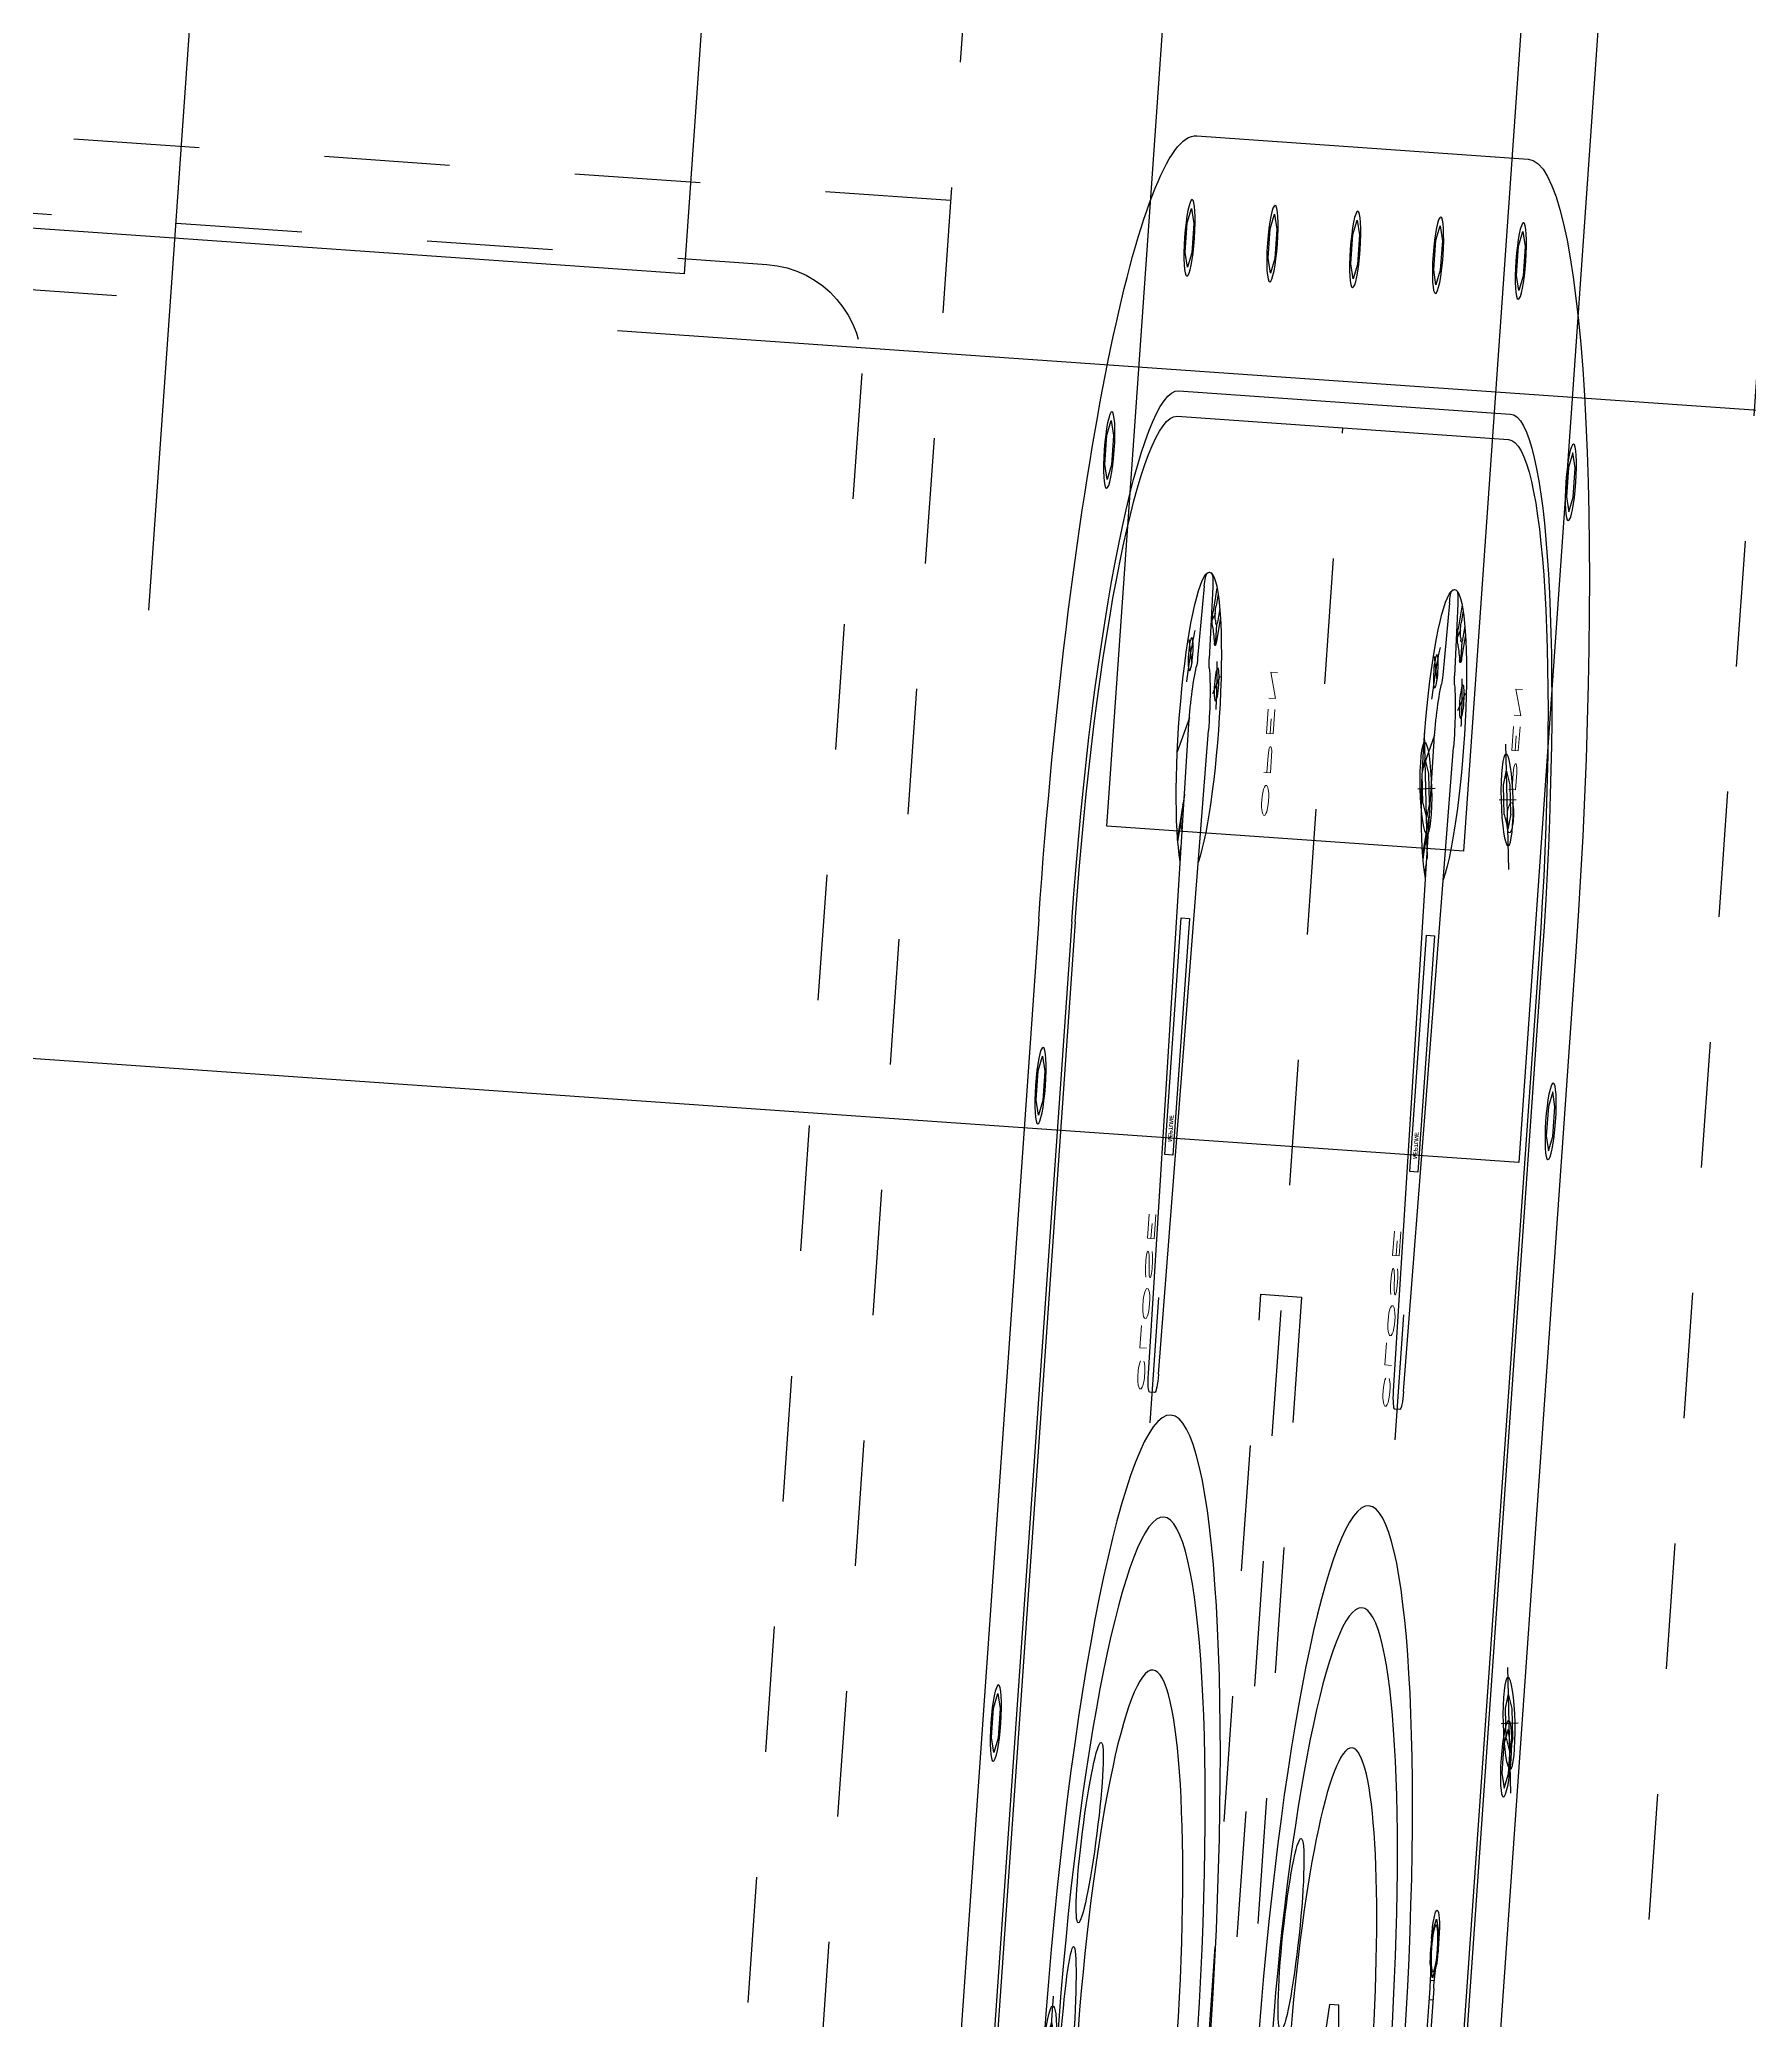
# Model space of a CAD drawing. Header units: millimetres. Extents: x -4 to 3776, y -4 to 4079.
# Drawn here: x 452.123 to 453.485, y 292.231 to 293.808 of the extents above; entities that cross this region are included whole.
import ezdxf
from ezdxf import colors
from ezdxf.entities.mleader import LeaderData, LeaderLine
from ezdxf.math import Vec2, Vec3

# ---------------------------------------------------------------- set-up
doc = ezdxf.new("R2010")
doc.units = ezdxf.units.MM
for name, pattern in [('CEN1', [2, 1, -0.4, 0.2, -0.4]), ('CENTER', [2, 1.25, -0.25, 0.25, -0.25]), ('HIDDEN2', [0.1875, 0.125, -0.0625]), ('PHANTOM', [2.5, 1.25, -0.25, 0.25, -0.25, 0.25, -0.25])]:
    doc.linetypes.add(name, pattern=pattern)
for name, color, linetype in [('03-input', 3, 'Continuous'), ('05-center', 6, 'CEN1'), ('BK_kedu', 255, 'Continuous')]:
    doc.layers.add(name, color=color, linetype=linetype)
doc.styles.add('ROMANC', font='ROMANC.shx', dxfattribs={"width": 0.8, "bigfont": 'HZDX.shx'})
doc.styles.get("Standard").update_dxf_attribs({"font": 'arial.ttf'})

# ---------------------------------------------------------------- blocks, each defined once
blk = doc.blocks.new('BOLT-1')
at = {"layer": '03-input', "color": 0, "linetype": 'CENTER'}
for p, q in [((-3878.09, -1562.93), (-3878.09, -1537.11)), ((-3891.78, -1550.86), (-3864.3, -1550.86))]:
    blk.add_line(p, q, dxfattribs=at)
at = {"layer": '03-input', "color": 0, "linetype": 'Continuous'}
for p, q in [((-3880.97, -1545.86), (-3883.86, -1550.86)), ((-3880.97, -1545.86), (-3875.2, -1545.86)), ((-3875.2, -1545.86), (-3872.31, -1550.86)), ((-3880.97, -1555.86), (-3883.86, -1550.86)), ((-3875.2, -1555.86), (-3872.31, -1550.86)), ((-3880.97, -1555.86), (-3875.2, -1555.86))]:
    blk.add_line(p, q, dxfattribs=at)
blk.add_circle((-3878.09, -1550.86), 9, dxfattribs=at)
blk = doc.blocks.new('door-aft')
at = {"layer": '03-input', "color": 0, "linetype": 'Continuous'}
for p, q in [((220, 810), (-220, 810)), ((220, 760), (-220, 760)), ((220, 755), (-220, 755)), ((16.67, 705.5), (0, 705.5)), ((18.18, 705.64), (18.18, 699.36)), ((20.87, 706.69), (20.87, 706.22)), ((26.5, 708), (24.5, 708)), ((16.67, 699.5), (0, 699.5)), ((20.87, 698.78), (20.87, 698.31)), ((26.5, 697), (24.5, 697)), ((320, 155), (320, 655)), ((325, 155), (325, 655)), ((375, 155), (375, 655)), ((281.36, 611.06), (276.64, 607.75)), ((283.06, 609.2), (280.68, 607.53)), ((132.78, 597.61), (259.12, 604.97)), ((279.87, 606.3), (275.8, 606.37)), ((285.92, 605.1), (283.55, 603.44)), ((282.11, 603.1), (280.78, 599.25)), ((287.1, 602.87), (282.37, 599.56)), ((287.24, 596.35), (273.11, 598.81)), ((129.19, 593.72), (129.19, 586.28)), ((132.78, 582.39), (259.12, 575.03)), ((287.24, 583.65), (273.11, 581.19)), ((234.08, 574.9), (236.17, 576.36)), ((246.25, 575.68), (237.83, 569.78)), ((240.13, 573.7), (243.35, 573.65)), ((246.28, 575.77), (246.25, 575.68)), ((261.31, 575.06), (254.52, 560.5)), ((0, 571.5), (12.12, 564.5)), ((236.94, 570.8), (239.32, 572.47)), ((276.63, 566.24), (272.05, 572.8)), ((12.12, 564.5), (12.12, 550.5)), ((12.12, 550.5), (0, 543.5)), ((281.36, 241.06), (276.64, 237.75)), ((283.06, 239.2), (280.68, 237.53)), ((132.78, 227.61), (259.12, 234.97)), ((279.87, 236.3), (275.8, 236.37)), ((282.11, 233.1), (280.78, 229.25)), ((287.1, 232.87), (282.37, 229.56)), ((285.92, 235.1), (283.55, 233.44)), ((287.24, 226.35), (273.11, 228.81)), ((129.19, 223.72), (129.19, 216.28)), ((287.24, 213.65), (273.11, 211.19)), ((132.78, 212.39), (259.12, 205.03)), ((234.08, 204.9), (236.17, 206.36)), ((246.25, 205.68), (237.83, 199.78)), ((246.28, 205.77), (246.25, 205.68)), ((236.94, 200.8), (239.32, 202.47)), ((240.13, 203.7), (243.35, 203.65)), ((261.31, 205.06), (254.52, 190.5)), ((276.63, 196.24), (272.05, 202.8)), ((220, 55), (-220, 55)), ((220, 50), (-220, 50)), ((220, 0), (-220, 0))]:
    blk.add_line(p, q, dxfattribs=at)
at = {"layer": '03-input', "color": 0, "linetype": 'HIDDEN2'}
blk.add_line((14.42, 705.5), (14.42, 699.5), dxfattribs=at)
at = {"layer": '03-input', "color": 0, "linetype": 'CENTER'}
for p, q in [((266.41, 607.6), (269.88, 617.16)), ((123.2, 590), (171.19, 590)), ((266.41, 237.6), (269.88, 247.16)), ((123.2, 220), (171.19, 220))]:
    blk.add_line(p, q, dxfattribs=at)
at = {"layer": '03-input', "color": 0, "linetype": 'Continuous'}
for points in [[(59.61, 785), (56.73, 790), (59.61, 795), (65.39, 795), (68.27, 790), (65.39, 785)], [(184.61, 785), (181.73, 790), (184.61, 795), (190.39, 795), (193.27, 790), (190.39, 785)], [(309.61, 748.33), (306.73, 753.33), (309.61, 758.33), (315.39, 758.33), (318.27, 753.33), (315.39, 748.33)], [(21.61, 707.5), (18.73, 702.5), (21.61, 697.5), (27.39, 697.5), (30.27, 702.5), (27.39, 707.5)], [(357.89, 650), (360.77, 655), (357.89, 660), (352.11, 660), (349.23, 655), (352.11, 650)], [(175.77, 596.15), (175.77, 583.85), (222.15, 583.85), (222.15, 596.15)], [(357.89, 525), (360.77, 530), (357.89, 535), (352.11, 535), (349.23, 530), (352.11, 525)], [(357.89, 400), (360.77, 405), (357.89, 410), (352.11, 410), (349.23, 405), (352.11, 400)], [(357.89, 275), (360.77, 280), (357.89, 285), (352.11, 285), (349.23, 280), (352.11, 275)], [(175.77, 226.15), (175.77, 213.85), (222.15, 213.85), (222.15, 226.15)], [(357.89, 150), (360.77, 155), (357.89, 160), (352.11, 160), (349.23, 155), (352.11, 150)], [(309.61, 61.67), (306.73, 56.67), (309.61, 51.67), (315.39, 51.67), (318.27, 56.67), (315.39, 61.67)], [(59.61, 25), (56.73, 20), (59.61, 15), (65.39, 15), (68.27, 20), (65.39, 25)], [(184.61, 25), (181.73, 20), (184.61, 15), (190.39, 15), (193.27, 20), (190.39, 25)]]:
    blk.add_lwpolyline(points, close=True, dxfattribs=at)
for centre, radius in [((62.5, 790), 7.5), ((187.5, 790), 7.5), ((312.5, 753.33), 7.5), ((24.5, 702.5), 4.58), ((0, 557.5), 110), ((355, 655), 7.5), ((0, 557.5), 90), ((0, 557.5), 62.5), ((268.21, 612.55), 3.25), ((273.77, 570.34), 3.25), ((355, 530), 7.5), ((355, 405), 7.5), ((0, 250.5), 125), ((0, 250.5), 105), ((0, 250.5), 75), ((355, 280), 7.5), ((268.21, 242.55), 3.25), ((273.77, 200.34), 3.25), ((355, 155), 7.5), ((312.5, 56.67), 7.5), ((62.5, 20), 7.5), ((187.5, 20), 7.5)]:
    blk.add_circle(centre, radius, dxfattribs=at)
for centre, radius, start, end in [((220, 655), 155, 0, 90), ((220, 655), 105, 0, 90), ((220, 655), 100, 0, 90), ((16.67, 713.5), 8, 270, 305.4309), ((24.5, 702.5), 5.5, 90, 125.4309), ((26.5, 702.5), 5.5, 270, 90), ((16.67, 691.5), 8, 54.5691, 90), ((24.5, 702.5), 5.5, 234.5691, 270), ((260, 590), 30, 206.6641, 153.3359), ((260, 590), 15, 40.8025, 93.3625), ((277.78, 606.12), 2, 125, 222.1808), ((260, 590), 22, 27.8192, 42.1808), ((281.83, 605.89), 2, 125, 216.0611), ((260, 590), 25, 33.9389, 36.0611), ((282.4, 605.07), 2, 213.9389, 305), ((133.09, 593.72), 3.9, 94.5336, 180), ((273.63, 601.76), 3, 220.8025, 260.1252), ((281.23, 601.2), 2, 207.8192, 305), ((286.74, 593.39), 3, 8.8092, 80.3123), ((264.87, 590), 25.13, 351.1908, 8.8092), ((133.09, 586.28), 3.9, 180, 265.4664), ((286.74, 586.61), 3, 279.6877, 351.1908), ((260, 590), 15, 266.6375, 319.1975), ((273.63, 578.24), 3, 99.8748, 139.1975), ((237.6, 574.93), 2, 33.9389, 39.206), ((260, 590), 25, 213.9389, 216.0611), ((238.17, 574.11), 2, 305, 36.0611), ((260, 590), 22, 219.6499, 225.0677), ((260, 220), 30, 206.6641, 153.3359), ((277.78, 236.12), 2, 125, 222.1808), ((281.83, 235.89), 2, 125, 216.0611), ((260, 220), 15, 40.8025, 93.3625), ((260, 220), 22, 27.8192, 42.1808), ((260, 220), 25, 33.9389, 36.0611), ((282.4, 235.07), 2, 213.9389, 305), ((273.63, 231.76), 3, 220.8025, 260.1252), ((281.23, 231.2), 2, 207.8192, 305), ((133.09, 223.72), 3.9, 94.5336, 180), ((286.74, 223.39), 3, 8.8092, 80.3123), ((264.87, 220), 25.13, 351.1908, 8.8092), ((133.09, 216.28), 3.9, 180, 265.4664), ((286.74, 216.61), 3, 279.6877, 351.1908), ((260, 220), 15, 266.6375, 319.1975), ((273.63, 208.24), 3, 99.8748, 139.1975), ((237.6, 204.93), 2, 33.9389, 39.206), ((260, 220), 25, 213.9389, 216.0611), ((260, 220), 22, 219.6499, 225.0677), ((238.17, 204.11), 2, 305, 36.0611), ((220, 155), 100, 270, 0), ((220, 155), 105, 270, 0), ((220, 155), 155, 270, 0)]:
    blk.add_arc(centre, radius, start, end, dxfattribs=at)
at = {"layer": '03-input', "color": 0, "linetype": 'CENTER'}
for centre, start, end in [((260, 590), 58.0959, 82.0075), ((260, 590), 290.2138, 320.2861), ((260, 220), 58.0959, 82.0075), ((260, 220), 290.2138, 320.2861)]:
    blk.add_arc(centre, 24, start, end, dxfattribs=at)
at = {"layer": '03-input', "color": 0, "linetype": 'Continuous'}
for centre, major_axis, ratio in [((25.28, 485.46), (-18.31, -7.96), 0.574389), ((42.4, 172.42), (-17.01, -10.46), 0.48516)]:
    blk.add_ellipse(centre, major_axis=major_axis, ratio=ratio, dxfattribs=at)
at = {"layer": '03-input', "color": 0, "linetype": 'Continuous', "extrusion": (0, 0, -1)}
blk.add_ellipse((-0.03, 160.25), major_axis=(19.97, 0), ratio=0.48516, dxfattribs=at)
at = {"layer": '03-input', "color": 0, "linetype": 'Continuous', "rotation": 324.0331121338456}
for p in [(3949.36, -466.97), (4130.65, -689.96)]:
    blk.add_blockref('BOLT-1', p, dxfattribs=at)
at = {"layer": '03-input', "color": 0, "linetype": 'CENTER', "rotation": 324.0331121338456}
blk.add_blockref('BOLT-1', (4129.57, -566.92), dxfattribs=at)
at = {"layer": '03-input', "color": 0, "linetype": 'Continuous', "xscale": -1, "rotation": 179.9668878659662}
blk.add_blockref('BOLT-1', (3877.19, -1417.72), dxfattribs=at)
at = {"layer": '03-input', "color": 0, "linetype": 'Continuous', "style": 'ROMANC', "width": 0.85}
for s, p in [('OPEN', (242.23, 692.6)), ('CLOSE', (128.59, 566.84)), ('OPEN', (242.23, 322.6)), ('CLOSE', (128.59, 196.84))]:
    blk.add_text(s, height=10, dxfattribs=at).set_placement(p)
at = {"layer": '03-input', "color": 0, "linetype": 'Continuous', "char_height": 6, "attachment_point": 4}
for insert in [(178.32, 590.28), (178.32, 220.28)]:
    blk.add_mtext('\\fArial|b1|i1|c0|p34;NEPTUNE', dxfattribs=dict(at, insert=insert))
blk = doc.blocks.new('A$C2694431E')
at = {"layer": '03-input', "color": 0, "linetype": 'PHANTOM'}
for p, q in [((396.36, 1150.49), (396.36, 2168.87)), ((381.36, 1335.49), (381.36, 2129.14)), ((476.02, 1979.53), (476.02, 1339.53)), ((556.18, 1970.49), (556.18, 1150.49)), ((98.1, 1315.49), (361.36, 1315.49)), ((396.36, 1300.49), (47.65, 1300.49))]:
    blk.add_line(p, q, dxfattribs=at)
blk.add_lwpolyline([(479.83, 1509.71), (479.83, 1809.71), (471.87, 1809.71), (471.87, 1509.71)], close=True, dxfattribs=at)
blk.add_arc((361.36, 1335.49), 20, 270, 360, dxfattribs=at)
at = {"layer": '03-input', "color": 0, "linetype": 'PHANTOM', "yscale": 0.1300000000001091, "rotation": 270}
blk.add_blockref('door-aft', (423.37, 1659.53), dxfattribs=at)
blk = doc.blocks.new('jiushengting-jiaban')
at = {"layer": '03-input', "color": 0, "linetype": 'Continuous'}
for p, q in [((4928.3671, 3400.7433), (4926.1345, 3400.5872)), ((4928.5091, 3398.7137), (4928.3671, 3400.7433)), ((4928.3233, 3400.4955), (4928.0391, 3400.4756)), ((4928.3233, 3400.4955), (4928.7576, 3394.2849)), ((4928.0391, 3400.4756), (4928.4735, 3394.265)), ((4927.7027, 3400.036), (4926.8909, 3399.9793)), ((4927.7027, 3400.036), (4927.7604, 3399.212))]:
    blk.add_line(p, q, dxfattribs=at)
at = {"layer": '05-center'}
for p, q in [((4927.2761, 3400.3036), (4927.8601, 3391.9539)), ((4928.647, 3400.151), (4925.9848, 3399.9648))]:
    blk.add_line(p, q, dxfattribs=at)
at = {"layer": '03-input', "color": 3, "linetype": 'Continuous', "xscale": 0.004069116755912711, "yscale": 0.004069116755912711, "zscale": 0.004069116755912711, "rotation": 4.000544981170568}
blk.add_blockref('A$C2694431E', (4926.6749, 3394.586), dxfattribs=at)

msp = doc.modelspace()

# ---------------------------------------------------------------- block references
at = {"color": 4, "lineweight": 25, "xscale": -1, "rotation": 180}
msp.add_blockref('jiushengting-jiaban', (-4475.0662, 3693.6574), dxfattribs=at)

# ---------------------------------------------------------------- leaders
at = {"layer": 'BK_kedu'}
ml = msp.add_multileader_mtext('Standard', dxfattribs=at)
ml.set_content('', color=256)
ml.set_leader_properties()
ml.build(insert=Vec2(0, 0))
ml.multileader.update_dxf_attribs({"text_right_attachment_type": 6, "dogleg_length": 0.36, "arrow_head_size": 0.18})
ctx = ml.context
ctx.base_point, ctx.char_height, ctx.arrow_head_size, ctx.landing_gap_size, ctx.plane_origin = Vec3(3775.9986, 4079.3284), 0.18, 0.18, 0.09, Vec3(3774.6386, 4079.3284)
ctx.right_attachment = 6
notes = []
notes.append((ctx, [(0, (0, 0, 0), (0, 0), (1, 0), 1, [])]))
ctx.mtext.insert, ctx.mtext.flow_direction = Vec3(3776.0886, 4079.4184), 5
for ctx, leaders in notes:
    for number, flags, end, landing, length, lines in leaders:
        leader = LeaderData()
        leader.index, (leader.has_last_leader_line, leader.has_dogleg_vector, leader.attachment_direction) = number, flags
        leader.last_leader_point, leader.dogleg_vector, leader.dogleg_length = Vec3(end), Vec3(landing), length
        for number, points, colour, breaks in lines:
            line = LeaderLine()
            line.index, line.vertices, line.color, line.breaks = number, Vec3.list(points), colors.encode_raw_color(colour), breaks
            leader.lines.append(line)
        ctx.leaders.append(leader)

doc.saveas('drawing.dxf')
